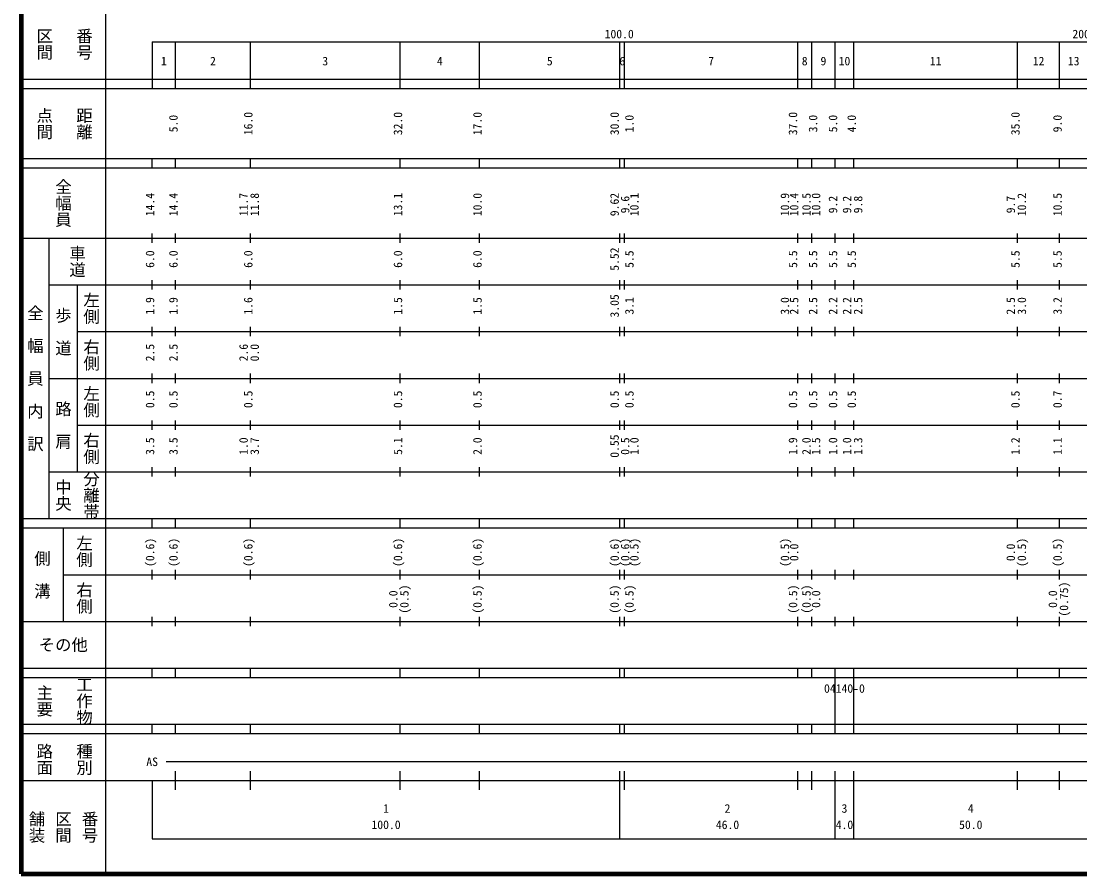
# Model space of a CAD drawing. Units: millimetres on the paper, enlarged 1000 times. Extents: x 40000 to 680000, y 20000 to 380000.
# Drawn here: x 40000 to 266314, y 20000 to 202409 of the extents above; entities that cross this region are included whole.
import ezdxf
from ezdxf.enums import TextEntityAlignment as Align

# ---------------------------------------------------------------- set-up
doc = ezdxf.new("R2010")
doc.units = ezdxf.units.MM
doc.header["$LTSCALE"] = 1000
doc.layers.add('M-TTL', color=2, linetype='Continuous', lineweight=140)
doc.layers.add('M-TTL-BAND', color=7, linetype='Continuous', lineweight=25)
doc.styles.add('@ＭＳ ゴシック', font='')
doc.styles.add('ＭＳ ゴシック', font='')
doc.styles.get('@ＭＳ ゴシック').set_extended_font_data('@MS Gothic')
doc.styles.get('ＭＳ ゴシック').set_extended_font_data('MS Gothic')

msp = doc.modelspace()

# ---------------------------------------------------------------- linework, layer by layer
at = {"layer": 'M-TTL'}
for p, q in [((40000, 380000), (40000, 20000)), ((40000, 20000), (680000, 20000))]:
    msp.add_line(p, q, dxfattribs=at)
at = {"layer": 'M-TTL-BAND'}
for p, q in [((58000, 370000), (58000, 20000)), ((68000, 198000), (579000, 198000)), ((68000, 198000), (68000, 188000)), ((73000, 188000), (73000, 198000)), ((89000, 188000), (89000, 198000)), ((121000, 188000), (121000, 198000)), ((138000, 188000), (138000, 198000)), ((168000, 188000), (168000, 198000)), ((169000, 188000), (169000, 198000)), ((206000, 188000), (206000, 198000)), ((209000, 188000), (209000, 198000)), ((214000, 188000), (214000, 198000)), ((218000, 188000), (218000, 198000)), ((253000, 188000), (253000, 198000)), ((262000, 188000), (262000, 198000)), ((40000, 190000), (579000, 190000)), ((40000, 188000), (579000, 188000)), ((40000, 173000), (579000, 173000)), ((68000, 171000), (68000, 173000)), ((73000, 171000), (73000, 173000)), ((89000, 171000), (89000, 173000)), ((121000, 171000), (121000, 173000)), ((138000, 171000), (138000, 173000)), ((168000, 171000), (168000, 173000)), ((169000, 171000), (169000, 173000)), ((206000, 171000), (206000, 173000)), ((209000, 171000), (209000, 173000)), ((214000, 171000), (214000, 173000)), ((218000, 171000), (218000, 173000)), ((253000, 171000), (253000, 173000)), ((262000, 171000), (262000, 173000)), ((40000, 171000), (579000, 171000)), ((68000, 155000), (68000, 157000)), ((73000, 155000), (73000, 157000)), ((89000, 155000), (89000, 157000)), ((121000, 155000), (121000, 157000)), ((138000, 155000), (138000, 157000)), ((168000, 155000), (168000, 157000)), ((169000, 155000), (169000, 157000)), ((206000, 155000), (206000, 157000)), ((209000, 155000), (209000, 157000)), ((214000, 155000), (214000, 157000)), ((218000, 155000), (218000, 157000)), ((253000, 155000), (253000, 157000)), ((262000, 155000), (262000, 157000)), ((40000, 156000), (579000, 156000)), ((46000, 96000), (46000, 156000)), ((46000, 146000), (579000, 146000)), ((52000, 146000), (52000, 106000)), ((68000, 145000), (68000, 147000)), ((73000, 145000), (73000, 147000)), ((89000, 145000), (89000, 147000)), ((121000, 145000), (121000, 147000)), ((138000, 145000), (138000, 147000)), ((168000, 145000), (168000, 147000)), ((169000, 145000), (169000, 147000)), ((206000, 145000), (206000, 147000)), ((209000, 145000), (209000, 147000)), ((214000, 145000), (214000, 147000)), ((218000, 145000), (218000, 147000)), ((253000, 145000), (253000, 147000)), ((262000, 145000), (262000, 147000)), ((52000, 136000), (579000, 136000)), ((68000, 135000), (68000, 137000)), ((73000, 135000), (73000, 137000)), ((89000, 135000), (89000, 137000)), ((121000, 135000), (121000, 137000)), ((138000, 135000), (138000, 137000)), ((168000, 135000), (168000, 137000)), ((169000, 135000), (169000, 137000)), ((206000, 135000), (206000, 137000)), ((209000, 135000), (209000, 137000)), ((214000, 135000), (214000, 137000)), ((218000, 135000), (218000, 137000)), ((253000, 135000), (253000, 137000)), ((262000, 135000), (262000, 137000)), ((68000, 125000), (68000, 127000)), ((73000, 125000), (73000, 127000)), ((89000, 125000), (89000, 127000)), ((121000, 125000), (121000, 127000)), ((138000, 125000), (138000, 127000)), ((168000, 125000), (168000, 127000)), ((169000, 125000), (169000, 127000)), ((206000, 125000), (206000, 127000)), ((209000, 125000), (209000, 127000)), ((214000, 125000), (214000, 127000)), ((218000, 125000), (218000, 127000)), ((253000, 125000), (253000, 127000)), ((262000, 125000), (262000, 127000)), ((46000, 126000), (579000, 126000)), ((52000, 116000), (579000, 116000)), ((68000, 115000), (68000, 117000)), ((73000, 115000), (73000, 117000)), ((89000, 115000), (89000, 117000)), ((121000, 115000), (121000, 117000)), ((138000, 115000), (138000, 117000)), ((168000, 115000), (168000, 117000)), ((169000, 115000), (169000, 117000)), ((206000, 115000), (206000, 117000)), ((209000, 115000), (209000, 117000)), ((214000, 115000), (214000, 117000)), ((218000, 115000), (218000, 117000)), ((253000, 115000), (253000, 117000)), ((262000, 115000), (262000, 117000)), ((68000, 105000), (68000, 107000)), ((73000, 105000), (73000, 107000)), ((89000, 105000), (89000, 107000)), ((121000, 105000), (121000, 107000)), ((138000, 105000), (138000, 107000)), ((168000, 105000), (168000, 107000)), ((169000, 105000), (169000, 107000)), ((206000, 105000), (206000, 107000)), ((209000, 105000), (209000, 107000)), ((214000, 105000), (214000, 107000)), ((218000, 105000), (218000, 107000)), ((253000, 105000), (253000, 107000)), ((262000, 105000), (262000, 107000)), ((46000, 106000), (579000, 106000)), ((40000, 96000), (579000, 96000)), ((68000, 94000), (68000, 96000)), ((73000, 94000), (73000, 96000)), ((89000, 94000), (89000, 96000)), ((121000, 94000), (121000, 96000)), ((138000, 94000), (138000, 96000)), ((168000, 94000), (168000, 96000)), ((169000, 94000), (169000, 96000)), ((206000, 94000), (206000, 96000)), ((209000, 94000), (209000, 96000)), ((214000, 94000), (214000, 96000)), ((218000, 94000), (218000, 96000)), ((253000, 94000), (253000, 96000)), ((262000, 94000), (262000, 96000)), ((40000, 94000), (579000, 94000)), ((49000, 94000), (49000, 74000)), ((49000, 84000), (579000, 84000)), ((68000, 83000), (68000, 85000)), ((73000, 83000), (73000, 85000)), ((89000, 83000), (89000, 85000)), ((121000, 83000), (121000, 85000)), ((138000, 83000), (138000, 85000)), ((168000, 83000), (168000, 85000)), ((169000, 83000), (169000, 85000)), ((206000, 83000), (206000, 85000)), ((209000, 83000), (209000, 85000)), ((214000, 83000), (214000, 85000)), ((218000, 83000), (218000, 85000)), ((253000, 83000), (253000, 85000)), ((262000, 83000), (262000, 85000)), ((68000, 73000), (68000, 75000)), ((73000, 73000), (73000, 75000)), ((89000, 73000), (89000, 75000)), ((121000, 73000), (121000, 75000)), ((138000, 73000), (138000, 75000)), ((168000, 73000), (168000, 75000)), ((169000, 73000), (169000, 75000)), ((206000, 73000), (206000, 75000)), ((209000, 73000), (209000, 75000)), ((214000, 73000), (214000, 75000)), ((218000, 73000), (218000, 75000)), ((253000, 73000), (253000, 75000)), ((262000, 73000), (262000, 75000)), ((40000, 74000), (579000, 74000)), ((40000, 64000), (579000, 64000)), ((68000, 62000), (68000, 64000)), ((73000, 62000), (73000, 64000)), ((89000, 62000), (89000, 64000)), ((121000, 62000), (121000, 64000)), ((138000, 62000), (138000, 64000)), ((168000, 62000), (168000, 64000)), ((169000, 62000), (169000, 64000)), ((206000, 62000), (206000, 64000)), ((209000, 62000), (209000, 64000)), ((214000, 62000), (214000, 64000)), ((218000, 62000), (218000, 64000)), ((253000, 62000), (253000, 64000)), ((262000, 62000), (262000, 64000)), ((40000, 62000), (579000, 62000)), ((214000, 52000), (214000, 62000)), ((218000, 52000), (218000, 62000)), ((40000, 52000), (579000, 52000)), ((40000, 50000), (579000, 50000)), ((68000, 50000), (68000, 52000)), ((73000, 50000), (73000, 52000)), ((89000, 50000), (89000, 52000)), ((121000, 50000), (121000, 52000)), ((138000, 50000), (138000, 52000)), ((168000, 50000), (168000, 52000)), ((169000, 50000), (169000, 52000)), ((206000, 50000), (206000, 52000)), ((209000, 50000), (209000, 52000)), ((214000, 50000), (214000, 52000)), ((218000, 50000), (218000, 52000)), ((253000, 50000), (253000, 52000)), ((262000, 50000), (262000, 52000)), ((71000, 44000), (462000, 44000)), ((73000, 38000), (73000, 42000)), ((89000, 38000), (89000, 42000)), ((121000, 38000), (121000, 42000)), ((138000, 38000), (138000, 42000)), ((168000, 27500), (168000, 42000)), ((169000, 38000), (169000, 42000)), ((206000, 38000), (206000, 42000)), ((209000, 38000), (209000, 42000)), ((214000, 27500), (214000, 42000)), ((218000, 27500), (218000, 42000)), ((253000, 38000), (253000, 42000)), ((262000, 38000), (262000, 42000)), ((40000, 40000), (579000, 40000)), ((68000, 40000), (68000, 27500)), ((68000, 27500), (579000, 27500))]:
    msp.add_line(p, q, dxfattribs=at)

# ---------------------------------------------------------------- texts
at = {"layer": 'M-TTL-BAND', "style": '@ＭＳ ゴシック'}
for s, p in [('区間', (45000, 197500)), ('番号', (53500, 197500)), ('点間', (45000, 180500)), ('距離', (53500, 180500)), ('全幅員', (49000, 163500)), ('車道', (52000, 151000)), ('左側', (55000, 141000)), ('全\u3000幅\u3000員\u3000内\u3000訳', (43000, 126000)), ('歩\u3000道', (49000, 136000)), ('右側', (55000, 131000)), ('左側', (55000, 121000)), ('路\u3000肩', (49000, 116000)), ('右側', (55000, 111000)), ('中央', (49000, 101000)), ('分離帯', (55000, 101000)), ('左側', (53500, 89000)), ('側\u3000溝', (44500, 84000)), ('右側', (53500, 79000)), ('工作物', (53500, 57000)), ('主要', (45000, 57000)), ('路面', (45000, 44500)), ('種別', (53500, 44500)), ('舗装', (43333, 30000)), ('区間', (49000, 30000)), ('番号', (54667, 30000))]:
    msp.add_text(s, height=2566, rotation=270, dxfattribs=at).set_placement(p, align=Align.MIDDLE_CENTER)
at = {"layer": 'M-TTL-BAND', "style": 'ＭＳ ゴシック'}
for s, p in [('100.0', (167844, 198195)), ('200.0', (267844, 198195)), ('1', (70500, 192405)), ('2', (81000, 192405)), ('3', (105000, 192405)), ('4', (129500, 192405)), ('5', (153000, 192405)), ('6', (168500, 192405)), ('7', (187500, 192405)), ('8', (207500, 192405)), ('9', (211500, 192405)), ('10', (216000, 192405)), ('11', (235500, 192405)), ('12', (257500, 192405)), ('13', (265000, 192405)), ('AS', (68000, 42500)), ('1', (118000, 32523)), ('2', (191000, 32523)), ('3', (216000, 32523)), ('4', (243000, 32523)), ('100.0', (118000, 29033)), ('46.0', (191000, 29033)), ('4.0', (216000, 29033)), ('50.0', (243000, 29033))]:
    msp.add_text(s, height=1833, dxfattribs=at).set_placement(p, align=Align.BOTTOM_CENTER)
for s, p in [('5.0', (74000, 180500)), ('16.0', (90000, 180500)), ('32.0', (122000, 180500)), ('17.0', (139000, 180500)), ('30.0', (168310, 180500)), ('1.0', (171476, 180500)), ('37.0', (206444, 180500)), ('3.0', (210738, 180500)), ('5.0', (215000, 180500)), ('4.0', (219000, 180500)), ('35.0', (254000, 180500)), ('9.0', (263000, 180500)), ('14.4', (69000, 163174)), ('14.4', (74000, 163174)), ('11.7', (89000, 163174)), ('11.8', (91370, 163174)), ('13.1', (122000, 163174)), ('10.0', (139000, 163174)), ('9.62', (168310, 163174)), ('10.1', (172533, 163174)), ('10.9', (204726, 163174)), ('10.4', (206692, 163174)), ('10.5', (209325, 163174)), ('10.0', (211370, 163174)), ('10.2', (255370, 163174)), ('10.5', (263000, 163174)), ('9.6', (170570, 163174)), ('9.2', (215000, 163174)), ('9.2', (218000, 163174)), ('9.8', (220370, 163174)), ('9.7', (253000, 163174)), ('6.0', (69000, 151500)), ('6.0', (74000, 151500)), ('6.0', (90000, 151500)), ('6.0', (122000, 151500)), ('6.0', (139000, 151500)), ('5.52', (168310, 151500)), ('5.5', (171476, 151500)), ('5.5', (206444, 151500)), ('5.5', (210738, 151500)), ('5.5', (215000, 151500)), ('5.5', (219000, 151500)), ('5.5', (254000, 151500)), ('5.5', (263000, 151500)), ('1.9', (69000, 141500)), ('1.9', (74000, 141500)), ('1.6', (90000, 141500)), ('1.5', (122000, 141500)), ('1.5', (139000, 141500)), ('3.05', (168310, 141500)), ('3.1', (171476, 141500)), ('3.0', (204726, 141500)), ('2.5', (206692, 141500)), ('2.5', (210738, 141500)), ('2.2', (215000, 141500)), ('2.2', (218000, 141500)), ('2.5', (220370, 141500)), ('2.5', (253000, 141500)), ('3.0', (255370, 141500)), ('3.2', (263000, 141500)), ('2.5', (69000, 131500)), ('2.5', (74000, 131500)), ('2.6', (89000, 131500)), ('0.0', (91370, 131500)), ('0.5', (69000, 121500)), ('0.5', (74000, 121500)), ('0.5', (90000, 121500)), ('0.5', (122000, 121500)), ('0.5', (139000, 121500)), ('0.5', (168310, 121500)), ('0.5', (171476, 121500)), ('0.5', (206444, 121500)), ('0.5', (210738, 121500)), ('0.5', (215000, 121500)), ('0.5', (219000, 121500)), ('0.5', (254000, 121500)), ('0.7', (263000, 121500)), ('3.5', (69000, 111500)), ('3.5', (74000, 111500)), ('1.0', (89000, 111500)), ('3.7', (91370, 111500)), ('5.1', (122000, 111500)), ('2.0', (139000, 111500)), ('0.55', (168310, 111500)), ('0.5', (170570, 111500)), ('1.0', (172533, 111500)), ('1.9', (206444, 111500)), ('2.0', (209325, 111500)), ('1.5', (211370, 111500)), ('1.0', (215000, 111500)), ('1.0', (218000, 111500)), ('1.3', (220370, 111500)), ('1.2', (254000, 111500)), ('1.1', (263000, 111500)), ('(0.6)', (69000, 88764)), ('(0.6)', (74000, 88764)), ('(0.6)', (90000, 88764)), ('(0.6)', (122000, 88764)), ('(0.6)', (139000, 88764)), ('(0.6)', (168310, 88764)), ('(0.6)', (170570, 88764)), ('(0.5)', (172533, 88764)), ('(0.5)', (204726, 88764)), ('(0.5)', (255370, 88764)), ('(0.5)', (263000, 88764)), ('0.0', (206692, 88764)), ('0.0', (253000, 88764)), ('(0.5)', (123370, 78764)), ('(0.5)', (139000, 78764)), ('(0.5)', (168310, 78764)), ('(0.5)', (171476, 78764)), ('(0.5)', (206444, 78764)), ('(0.5)', (209325, 78764)), ('(0.75)', (264370, 78764)), ('0.0', (121000, 78764)), ('0.0', (211370, 78764)), ('0.0', (262000, 78764))]:
    msp.add_text(s, height=1833, rotation=90, dxfattribs=at).set_placement(p, align=Align.BOTTOM_CENTER)
for s, height, p in [('その他', 2566, (49000, 69000)), ('04140-0', 1833, (216000, 59655))]:
    msp.add_text(s, height=height, dxfattribs=at).set_placement(p, align=Align.MIDDLE_CENTER)

doc.saveas('drawing.dxf')
